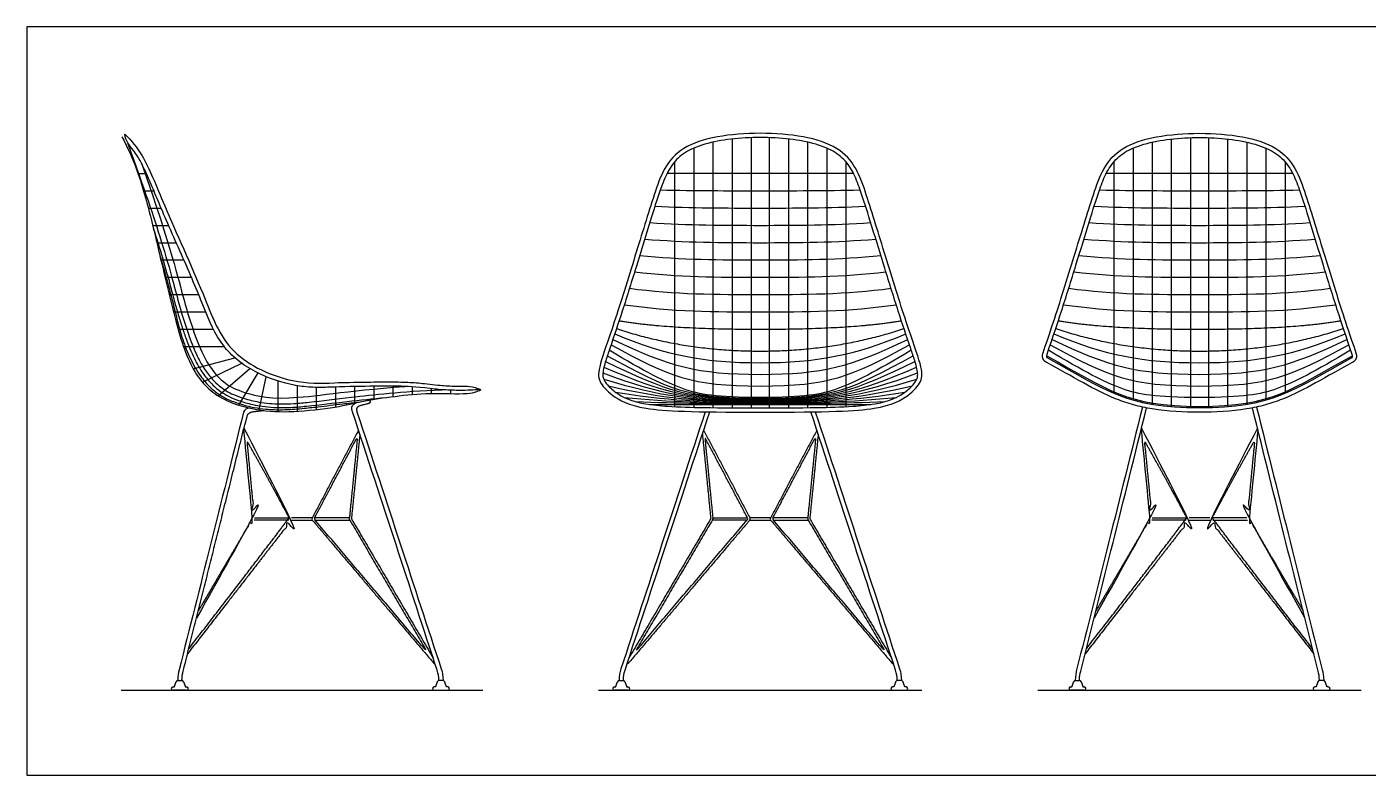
# Model space of a CAD drawing. Header units: millimetres. Extents: x 0 to 12.5, y -0.3 to 20.
# Drawn here: x 0.043 to 2.045, y 15.306 to 16.423 of the extents above; entities that cross this region are included whole.
import ezdxf

# ---------------------------------------------------------------- set-up
doc = ezdxf.new("R2010")
doc.units = ezdxf.units.MM
for name, color, linetype, true_color in [('AG-DETAILS', 7, 'Continuous', 0x66ffff), ('AG-DIAGRAM', 7, 'Continuous', 0xfecc66), ('AG-FURNITURE', 7, 'Continuous', 0x66ccff), ('X-VPRT', 6, 'Continuous', 0xff00ff)]:
    doc.layers.add(name, color=color, linetype=linetype, true_color=true_color)

msp = doc.modelspace()

# ---------------------------------------------------------------- linework, layer by layer
at = {"layer": 'AG-DETAILS'}
for p, q in [((0.2768, 15.9458, 0.0176), (0.3378, 15.9458, 0.0176)), ((0.2914, 15.9124, 0.0176), (0.3536, 15.9289, 0.0176)), ((0.3052, 15.8924, 0.0176), (0.3638, 15.9208, 0.0176)), ((0.3284, 15.8722, 0.0176), (0.3757, 15.9131, 0.0176)), ((0.3595, 15.8583), (0.3881, 15.9063)), ((0.3896, 15.8514), (0.4002, 15.9007)), ((0.6761, 15.8755), (0.6761, 15.8806))]:
    msp.add_line(p, q, dxfattribs=at)
for points in [[(1.0387, 16.2422), (1.0387, 15.855)], [(1.0673, 16.251), (1.0673, 15.8545)], [(1.0959, 16.2557), (1.0959, 15.8542)], [(1.1244, 16.2577), (1.1244, 15.8541)], [(1.1514, 16.2577), (1.1514, 15.8541)], [(1.18, 16.2557), (1.18, 15.8542)], [(1.2086, 16.251), (1.2086, 15.8545)], [(1.2371, 16.2422), (1.2371, 15.855)], [(1.6944, 16.2422), (1.6944, 15.8656)], [(1.723, 16.251), (1.723, 15.8591)], [(1.7516, 16.2557), (1.7516, 15.8556)], [(1.7802, 16.2577), (1.7802, 15.8542)], [(1.8071, 16.2577), (1.8071, 15.8542)], [(1.8357, 16.2557), (1.8357, 15.8556)], [(1.8643, 16.251), (1.8643, 15.8591)], [(1.8929, 16.2422), (1.8929, 15.8656)], [(1.0101, 16.2217), (1.0101, 15.856)], [(1.2657, 16.2217), (1.2657, 15.856)], [(1.6659, 16.2217), (1.6659, 15.8759)], [(1.9214, 16.2217), (1.9214, 15.8759)], [(0.209, 16.2043), (0.2214, 16.2043)], [(1.2771, 16.2043), (1.1379, 16.2043), (0.9987, 16.2043)], [(1.9329, 16.2043), (1.7937, 16.2043), (1.6545, 16.2043)], [(0.2171, 16.1785), (0.2326, 16.1785)], [(0.2243, 16.1526), (0.2434, 16.1526)], [(0.2309, 16.1268), (0.2546, 16.1268)], [(0.2371, 16.1009), (0.266, 16.1009)], [(0.2431, 16.0751), (0.2774, 16.0751)], [(0.2492, 16.0492), (0.2887, 16.0492)], [(0.2554, 16.0234), (0.2995, 16.0234)], [(0.2618, 15.9975), (0.31, 15.9975)], [(0.2688, 15.9717), (0.3216, 15.9717)], [(0.4179, 15.8942), (0.4179, 15.857), (0.4179, 15.8491)], [(0.4465, 15.8874), (0.4465, 15.857), (0.4465, 15.8491)], [(0.4751, 15.8848), (0.4751, 15.857), (0.4751, 15.8516)], [(0.5037, 15.8854), (0.5037, 15.857), (0.5037, 15.8555)], [(0.5322, 15.8861), (0.5322, 15.8614)], [(0.5608, 15.8865), (0.5608, 15.867)], [(0.5894, 15.8867), (0.5894, 15.871)], [(0.618, 15.8856), (0.618, 15.8743)], [(0.6465, 15.883), (0.6465, 15.8759)], [(0.973, 15.8593), (1.1379, 15.8593), (1.3028, 15.8593)]]:
    msp.add_lwpolyline(points, dxfattribs=at)
for points, knots in [([(0.1938, 16.2488), (0.2192, 16.1785), (0.2389, 16.1204), (0.2601, 16.0481), (0.2719, 16.0014), (0.2833, 15.9659), (0.2947, 15.9362), (0.3067, 15.9134), (0.3188, 15.8976), (0.3299, 15.8871), (0.3404, 15.8794), (0.3526, 15.8734), (0.369, 15.8675), (0.3922, 15.8617), (0.4174, 15.8598), (0.4425, 15.8605), (0.4765, 15.8638), (0.5319, 15.8708), (0.6003, 15.8785), (0.6626, 15.8813)], [0, 0, 0, 0, 0.390038, 0.60325, 0.741586, 0.864227, 0.970021, 1.054084, 1.117627, 1.165235, 1.204181, 1.245506, 1.298649, 1.375133, 1.480607, 1.546098, 1.621803, 1.817382, 2.095204, 2.095204, 2.095204, 2.095204]), ([(0.2323, 16.1209), (0.2414, 16.0924), (0.2523, 16.056), (0.2635, 16.0122), (0.2695, 15.9912), (0.2755, 15.9722), (0.2834, 15.9499), (0.2932, 15.9263), (0.3063, 15.904), (0.3195, 15.889), (0.3316, 15.8786), (0.3444, 15.8709), (0.3607, 15.8644), (0.3776, 15.8595), (0.3953, 15.8563), (0.4142, 15.8545), (0.4365, 15.8546), (0.473, 15.8578), (0.5201, 15.8638), (0.5595, 15.8679), (0.5787, 15.8696)], [0.322678, 0.322678, 0.322678, 0.322678, 0.616755, 0.696868, 0.766922, 0.832229, 0.892962, 0.999539, 1.083484, 1.146639, 1.195168, 1.240483, 1.293347, 1.366771, 1.413565, 1.470899, 1.553522, 1.631892, 1.83144, 2.021384, 2.021384, 2.021384, 2.021384]), ([(0.2416, 16.0815), (0.2433, 16.0759), (0.2482, 16.0593), (0.2554, 16.0331), (0.2644, 15.9981), (0.2722, 15.9641, 0.0176), (0.285, 15.9311, 0.0176), (0.2982, 15.906, 0.0176), (0.3134, 15.8876, 0.0176), (0.3277, 15.8753, 0.0176), (0.3432, 15.8664, 0.0176), (0.3615, 15.8598, 0.0176), (0.3808, 15.8547, 0.0176), (0.402, 15.8518, 0.0176), (0.4252, 15.8509, 0.0176), (0.4528, 15.8531, 0.0176), (0.4821, 15.8563), (0.5104, 15.8598), (0.531, 15.8621), (0.5391, 15.8629)], [0.454767, 0.454767, 0.454767, 0.454767, 0.512621, 0.624985, 0.722051, 0.868259, 0.96898, 1.070492, 1.146145, 1.20254, 1.255681, 1.321115, 1.393722, 1.451845, 1.531872, 1.621376, 1.697675, 1.821283, 1.901968, 1.901968, 1.901968, 1.901968]), ([(1.3634, 15.9403), (1.3099, 15.9083), (1.2506, 15.8768), (1.2043, 15.8703), (1.1379, 15.8695), (1.0716, 15.8703), (1.0253, 15.8768), (0.9659, 15.9083), (0.9124, 15.9403)], [0, 0, 0, 0, 0.395673, 0.791346, 0.791346, 0.791346, 1.187019, 1.582692, 1.582692, 1.582692, 1.582692]), ([(2.0191, 15.9403), (1.9657, 15.9083), (1.9063, 15.8768), (1.86, 15.8703), (1.7937, 15.8695), (1.7273, 15.8703), (1.681, 15.8768), (1.6216, 15.9083), (1.5682, 15.9403)], [0, 0, 0, 0, 0.395673, 0.791346, 0.791346, 0.791346, 1.187019, 1.582692, 1.582692, 1.582692, 1.582692]), ([(1.5656, 15.9318), (1.6577, 15.8818), (1.6839, 15.8564), (1.7937, 15.8564), (1.9035, 15.8564), (1.9297, 15.8818), (2.022, 15.9319)], [0.003084, 0.003084, 0.003084, 0.003084, 1, 1, 1, 1.997816, 1.997816, 1.997816, 1.997816])]:
    msp.add_open_spline(points, degree=3, knots=knots, dxfattribs=at)
for points, degree in [([(0.2145, 16.2188), (0.2602, 16.0874), (0.2763, 16.0114), (0.3084, 15.9197), (0.3384, 15.8903), (0.3564, 15.8801), (0.4203, 15.8615), (0.5182, 15.8795), (0.6072, 15.8863)], 3), ([(0.9888, 16.1798), (1.0412, 16.1785), (1.0895, 16.1785), (1.1379, 16.1785)], 3), ([(1.1379, 16.1785), (1.1864, 16.1785), (1.2347, 16.1785), (1.287, 16.1798)], 3), ([(1.6445, 16.1798), (1.6969, 16.1785), (1.7452, 16.1785), (1.7937, 16.1785)], 3), ([(1.7937, 16.1785), (1.8421, 16.1785), (1.8904, 16.1785), (1.9428, 16.1798)], 3), ([(0.9807, 16.1553), (1.0357, 16.1527), (1.0868, 16.1526), (1.1379, 16.1526)], 3), ([(1.1379, 16.1526), (1.1891, 16.1526), (1.2401, 16.1527), (1.2952, 16.1553)], 3), ([(1.6364, 16.1553), (1.6915, 16.1527), (1.7425, 16.1526), (1.7937, 16.1526)], 3), ([(1.7937, 16.1526), (1.8448, 16.1526), (1.8958, 16.1527), (1.9509, 16.1553)], 3), ([(0.973, 16.1309), (1.0306, 16.1269), (1.0842, 16.1268), (1.1379, 16.1268)], 3), ([(1.1379, 16.1268), (1.1917, 16.1268), (1.2452, 16.1269), (1.3028, 16.1309)], 3), ([(1.6287, 16.1309), (1.6863, 16.1269), (1.7399, 16.1268), (1.7937, 16.1268)], 3), ([(1.7937, 16.1268), (1.8474, 16.1268), (1.901, 16.1269), (1.9586, 16.1309)], 3), ([(0.9654, 16.1063), (1.0255, 16.1012), (1.0816, 16.1009), (1.1379, 16.1009)], 3), ([(1.1379, 16.1009), (1.1943, 16.1009), (1.2503, 16.1012), (1.3104, 16.1063)], 3), ([(1.6212, 16.1063), (1.6813, 16.1012), (1.7373, 16.1009), (1.7937, 16.1009)], 3), ([(1.7937, 16.1009), (1.85, 16.1009), (1.906, 16.1012), (1.9661, 16.1063)], 3), ([(0.9579, 16.0818), (1.0205, 16.0754), (1.079, 16.0751), (1.1379, 16.0751)], 3), ([(1.1379, 16.0751), (1.1968, 16.0751), (1.2554, 16.0754), (1.318, 16.0818)], 3), ([(1.6136, 16.0818), (1.6762, 16.0754), (1.7347, 16.0751), (1.7937, 16.0751)], 3), ([(1.7937, 16.0751), (1.8526, 16.0751), (1.9111, 16.0754), (1.9737, 16.0818)], 3), ([(0.9503, 16.0573), (1.0154, 16.0496), (1.0764, 16.0492), (1.1379, 16.0492)], 3), ([(1.1379, 16.0492), (1.1994, 16.0492), (1.2604, 16.0496), (1.3255, 16.0573)], 3), ([(1.6061, 16.0573), (1.6712, 16.0496), (1.7322, 16.0492), (1.7937, 16.0492)], 3), ([(1.7937, 16.0492), (1.8551, 16.0492), (1.9161, 16.0496), (1.9813, 16.0573)], 3), ([(0.9427, 16.0328), (1.0103, 16.0238), (1.0739, 16.0234), (1.1379, 16.0234)], 3), ([(1.1379, 16.0234), (1.202, 16.0234), (1.2655, 16.0238), (1.3331, 16.0328)], 3), ([(1.5985, 16.0328), (1.6661, 16.0238), (1.7296, 16.0234), (1.7937, 16.0234)], 3), ([(1.7937, 16.0234), (1.8577, 16.0234), (1.9212, 16.0238), (1.9889, 16.0328)], 3), ([(0.935, 16.0083), (1.0052, 15.998), (1.0712, 15.9975), (1.1379, 15.9975)], 3), ([(1.1379, 15.9975), (1.2046, 15.9975), (1.2707, 15.998), (1.3409, 16.0083)], 3), ([(1.5907, 16.0083), (1.6609, 15.998), (1.727, 15.9975), (1.7937, 15.9975)], 3), ([(1.7937, 15.9975), (1.8603, 15.9975), (1.9264, 15.998), (1.9966, 16.0083)], 3), ([(0.9272, 15.9844), (1.0006, 15.9717), (1.1379, 15.9717)], 2), ([(1.1379, 15.9717), (1.2752, 15.9717), (1.3486, 15.9844)], 2), ([(1.583, 15.9844), (1.6564, 15.9717), (1.7937, 15.9717)], 2), ([(1.7937, 15.9717), (1.931, 15.9717), (2.0043, 15.9844)], 2), ([(0.9206, 15.9646), (0.9969, 15.9329), (1.0542, 15.9216), (1.1379, 15.9216)], 3), ([(0.9233, 15.9726), (1.0243, 15.939), (1.1379, 15.939)], 2), ([(1.1379, 15.939), (1.2516, 15.939), (1.3525, 15.9726)], 2), ([(1.1379, 15.9216), (1.2217, 15.9216), (1.2789, 15.9329), (1.3552, 15.9646)], 3), ([(1.5763, 15.9646), (1.6526, 15.9329), (1.7099, 15.9216), (1.7937, 15.9216)], 3), ([(1.5791, 15.9726), (1.68, 15.939), (1.7937, 15.939)], 2), ([(1.7937, 15.939), (1.9073, 15.939), (2.0082, 15.9726)], 2), ([(1.7937, 15.9216), (1.8774, 15.9216), (1.9347, 15.9329), (2.011, 15.9646)], 3), ([(0.9152, 15.9484), (1.0029, 15.9006), (1.0349, 15.8868), (1.1379, 15.8868)], 3), ([(0.9179, 15.9565), (0.9999, 15.9167), (1.0445, 15.9042), (1.1379, 15.9042)], 3), ([(1.1379, 15.9042), (1.2313, 15.9042), (1.2759, 15.9167), (1.358, 15.9565)], 3), ([(1.1379, 15.8868), (1.241, 15.8868), (1.2729, 15.9006), (1.3607, 15.9484)], 3), ([(1.5709, 15.9484), (1.6587, 15.9006), (1.6906, 15.8868), (1.7937, 15.8868)], 3), ([(1.5736, 15.9565), (1.6557, 15.9167), (1.7003, 15.9042), (1.7937, 15.9042)], 3), ([(1.7937, 15.9042), (1.8871, 15.9042), (1.9317, 15.9167), (2.0137, 15.9565)], 3), ([(1.7937, 15.8868), (1.8967, 15.8868), (1.9287, 15.9006), (2.0164, 15.9484)], 3), ([(0.9069, 15.9235), (0.998, 15.8792), (1.031, 15.8674), (1.1379, 15.8674)], 3), ([(0.9096, 15.9319), (1.0019, 15.8818), (1.0281, 15.8684), (1.1379, 15.8684)], 3), ([(1.1379, 15.8684), (1.2477, 15.8684), (1.2739, 15.8818), (1.3662, 15.9319)], 3), ([(1.1379, 15.8674), (1.2448, 15.8674), (1.2778, 15.8792), (1.3689, 15.9235)], 3), ([(0.903, 15.9063), (0.9909, 15.8741), (1.0373, 15.8654), (1.1379, 15.8654)], 3), ([(0.9046, 15.915), (0.9943, 15.8767), (1.034, 15.8664), (1.1379, 15.8664)], 3), ([(1.1379, 15.8664), (1.2418, 15.8664), (1.2816, 15.8767), (1.3713, 15.915)], 3), ([(1.1379, 15.8654), (1.2385, 15.8654), (1.2849, 15.8741), (1.3728, 15.9063)], 3), ([(0.9043, 15.897), (0.989, 15.8713), (1.0417, 15.8644), (1.1379, 15.8644)], 3), ([(0.9113, 15.887), (0.9903, 15.8685), (1.0481, 15.8633), (1.1379, 15.8633)], 3), ([(1.1379, 15.8644), (1.2342, 15.8644), (1.2869, 15.8713), (1.3716, 15.897)], 3), ([(1.1379, 15.8633), (1.2277, 15.8633), (1.2856, 15.8685), (1.3646, 15.887)], 3), ([(0.922, 15.8776), (0.9949, 15.8657), (1.0558, 15.8623), (1.1379, 15.8623)], 3), ([(0.9347, 15.8699), (1.002, 15.8632), (1.0639, 15.8613), (1.1379, 15.8613)], 3), ([(0.9514, 15.8637), (1.0129, 15.8611), (1.073, 15.8603), (1.1379, 15.8603)], 3), ([(1.1379, 15.8623), (1.22, 15.8623), (1.281, 15.8657), (1.3538, 15.8776)], 3), ([(1.1379, 15.8613), (1.2119, 15.8613), (1.2738, 15.8632), (1.3412, 15.8699)], 3), ([(1.1379, 15.8603), (1.2029, 15.8603), (1.2629, 15.8611), (1.3245, 15.8637)], 3)]:
    msp.add_open_spline(points, degree=degree, dxfattribs=at)
at = {"layer": 'AG-DIAGRAM'}
for points in [[(0.1837, 15.4324), (0.7235, 15.4324)], [(0.8966, 15.4324), (1.3792, 15.4324)], [(1.5524, 15.4324), (2.035, 15.4324)]]:
    msp.add_lwpolyline(points, dxfattribs=at)
at = {"layer": 'AG-FURNITURE'}
for p, q in [((0.4339, 15.6867), (0.3822, 15.6867)), ((0.3828, 15.6898), (0.4347, 15.6898)), ((0.5245, 15.6898), (0.4725, 15.6898)), ((0.4733, 15.6867), (0.525, 15.6867)), ((1.1182, 15.6867), (1.0665, 15.6867)), ((1.0671, 15.6898), (1.119, 15.6898)), ((1.2088, 15.6898), (1.1569, 15.6898)), ((1.1576, 15.6867), (1.2093, 15.6867)), ((1.7739, 15.6867), (1.7223, 15.6867)), ((1.7228, 15.6898), (1.7747, 15.6898)), ((1.8645, 15.6898), (1.8126, 15.6898)), ((1.8134, 15.6867), (1.8651, 15.6867))]:
    msp.add_line(p, q, dxfattribs=at)
for points in [[(0.4381, 15.6867), (0.4536, 15.6867), (0.4692, 15.6867)], [(0.469, 15.6898), (0.4536, 15.6898), (0.4383, 15.6898)], [(1.1224, 15.6867), (1.1379, 15.6867), (1.1535, 15.6867)], [(1.1533, 15.6898), (1.1379, 15.6898), (1.1226, 15.6898)], [(1.7781, 15.6867), (1.7937, 15.6867), (1.8092, 15.6867)], [(1.809, 15.6898), (1.7937, 15.6898), (1.7783, 15.6898)]]:
    msp.add_lwpolyline(points, dxfattribs=at)
for centre, radius, start, end in [((0.4711, 15.6884), 0.00256, 152.1146, 220.2956), ((0.4749, 15.6888), 0.00256, 152.1146, 220.2956), ((0.5269, 15.6885), 0.00256, 174.3298, 210.4071), ((0.5302, 15.6892), 0.00256, 174.3298, 210.4071), ((1.0614, 15.6892), 0.00256, 329.5929, 5.6702), ((1.0646, 15.6885), 0.00256, 329.5929, 5.6702), ((1.1167, 15.6888), 0.00256, 319.7044, 27.8854), ((1.1205, 15.6884), 0.00256, 319.7044, 27.8854), ((1.1554, 15.6884), 0.00256, 152.1146, 220.2956), ((1.1592, 15.6888), 0.00256, 152.1146, 220.2956), ((1.2112, 15.6885), 0.00256, 174.3298, 210.4071), ((1.2145, 15.6892), 0.00256, 174.3298, 210.4071), ((0.2688, 15.4439), 0.00326, 90, 160.6419), ((0.2739, 15.4439), 0.00326, 19.3581, 90), ((0.6587, 15.4439), 0.00326, 90, 160.6419), ((0.6638, 15.4439), 0.00326, 19.3581, 90), ((0.9277, 15.4439), 0.00326, 90, 160.6419), ((0.9329, 15.4439), 0.00326, 19.3581, 90), ((1.343, 15.4439), 0.00326, 90, 160.6419), ((1.3481, 15.4439), 0.00326, 19.3581, 90), ((1.6089, 15.4439), 0.00326, 90, 160.6419), ((1.614, 15.4439), 0.00326, 19.3581, 90), ((1.9733, 15.4439), 0.00326, 90, 160.6419), ((1.9784, 15.4439), 0.00326, 19.3581, 90), ((0.2613, 15.435), 0.00262, 90, 180), ((0.2613, 15.435), 0.00262, 180, 270), ((0.2815, 15.435), 0.00262, 360, 90), ((0.2815, 15.435), 0.00262, 270, 360), ((0.6512, 15.435), 0.00262, 90, 180), ((0.6512, 15.435), 0.00262, 180, 270), ((0.6713, 15.435), 0.00262, 360, 90), ((0.6713, 15.435), 0.00262, 270, 0), ((0.9202, 15.435), 0.00262, 90, 180), ((0.9202, 15.435), 0.00262, 180, 270), ((0.9404, 15.435), 0.00262, 360, 90), ((0.9404, 15.435), 0.00262, 270, 360), ((1.3355, 15.435), 0.00262, 90, 180), ((1.3355, 15.435), 0.00262, 180, 270), ((1.3556, 15.435), 0.00262, 360, 90), ((1.3556, 15.435), 0.00262, 270, 0), ((1.6013, 15.435), 0.00262, 90, 180), ((1.6013, 15.435), 0.00262, 180, 270), ((1.6215, 15.435), 0.00262, 360, 90), ((1.6215, 15.435), 0.00262, 270, 360), ((1.9658, 15.435), 0.00262, 90, 180), ((1.9658, 15.435), 0.00262, 180, 270), ((1.986, 15.435), 0.00262, 360, 90), ((1.986, 15.435), 0.00262, 270, 0)]:
    msp.add_arc(centre, radius, start, end, dxfattribs=at)
for points, degree, knots in [([(0.5023, 15.8853), (0.4978, 15.8851), (0.4848, 15.8846), (0.463, 15.8848), (0.4249, 15.8904), (0.3862, 15.905), (0.3512, 15.9291), (0.324, 15.9617), (0.3078, 16.0035), (0.289, 16.0489), (0.2715, 16.0885), (0.2542, 16.1274), (0.2395, 16.1617), (0.228, 16.1896), (0.2183, 16.2117), (0.2096, 16.2282), (0.1985, 16.2438), (0.19, 16.2532), (0.1895, 16.2632), (0.1986, 16.2533), (0.2193, 16.2303), (0.2486, 16.1526), (0.3075, 16.0263), (0.34, 15.9316), (0.4345, 15.8905), (0.4811, 15.8906), (0.5021, 15.8917)], 3, [2.666079, 2.666079, 2.666079, 2.666079, 2.71104, 2.793526, 2.880023, 3.090212, 3.195477, 3.296261, 3.503004, 3.632819, 3.781244, 3.92877, 4.052334, 4.147934, 4.226534, 4.289067, 4.331338, 4.445927, 4.445927, 4.445927, 4.817419, 5.335267, 6.01873, 6.58697, 7.153544, 7.558347, 7.558347, 7.558347, 7.558347]), ([(1.5602, 15.9365), (1.5642, 15.9486), (1.5776, 15.9869), (1.6076, 16.0836), (1.6354, 16.1749), (1.6627, 16.2511), (1.7489, 16.2642), (1.7937, 16.2642)], 3, [-3.80597, -3.80597, -3.80597, -3.80597, -3.622233, -3.343599, -3.064966, -2.786333, -2.5077, -2.5077, -2.5077, -2.5077]), ([(1.7937, 16.2642), (1.8385, 16.2642), (1.9246, 16.2511), (1.9519, 16.1749), (1.9797, 16.0836), (2.0097, 15.9869), (2.0231, 15.9486), (2.0271, 15.9365)], 3, [-2.5077, -2.5077, -2.5077, -2.5077, -2.229066, -1.950433, -1.6718, -1.393166, -1.20943, -1.20943, -1.20943, -1.20943]), ([(1.1379, 16.2579), (1.1232, 16.2579), (1.0953, 16.2565), (1.062, 16.2506), (1.0395, 16.2429), (1.0261, 16.236), (1.0152, 16.2277), (1.0066, 16.2177), (0.997, 16.2024), (0.9864, 16.174), (0.9719, 16.1273), (0.9531, 16.0664), (0.9335, 16.0027), (0.9176, 15.9554), (0.9081, 15.9276), (0.9045, 15.9152), (0.9027, 15.9068), (0.9029, 15.9007), (0.9045, 15.8962), (0.9092, 15.8884), (0.9183, 15.8801), (0.9311, 15.8712), (0.9467, 15.8645), (0.97, 15.8591), (1.0062, 15.8557), (1.0635, 15.8543), (1.1096, 15.8541), (1.1379, 15.8541)], 3, [2.383578, 2.383578, 2.383578, 2.383578, 2.528282, 2.658776, 2.715457, 2.76149, 2.806407, 2.848957, 2.891849, 2.982818, 3.147305, 3.373544, 3.609933, 3.802497, 3.865288, 3.898487, 3.929837, 3.949398, 3.958288, 3.976892, 4.037358, 4.07841, 4.130748, 4.204015, 4.312708, 4.488583, 4.767156, 4.767156, 4.767156, 4.767156]), ([(1.1379, 15.8541), (1.1662, 15.8541), (1.2124, 15.8543), (1.2696, 15.8557), (1.3058, 15.8591), (1.3291, 15.8645), (1.3448, 15.8712), (1.3576, 15.8801), (1.3667, 15.8884), (1.3713, 15.8962), (1.3729, 15.9007), (1.3731, 15.9068), (1.3713, 15.9152), (1.3678, 15.9276), (1.3583, 15.9554), (1.3423, 16.0027), (1.3227, 16.0664), (1.304, 16.1273), (1.2894, 16.174), (1.2789, 16.2024), (1.2693, 16.2177), (1.2606, 16.2277), (1.2497, 16.236), (1.2364, 16.2429), (1.2139, 16.2506), (1.1806, 16.2565), (1.1526, 16.2579), (1.1379, 16.2579)], 3, [0, 0, 0, 0, 0.278573, 0.454448, 0.56314, 0.636407, 0.688745, 0.729797, 0.790264, 0.808868, 0.817758, 0.837319, 0.868669, 0.901868, 0.964659, 1.157223, 1.393612, 1.619851, 1.784338, 1.875306, 1.918198, 1.960749, 2.005666, 2.051698, 2.10838, 2.238874, 2.383578, 2.383578, 2.383578, 2.383578]), ([(1.5662, 15.9345), (1.5753, 15.9614), (1.5892, 16.0027), (1.6089, 16.0664), (1.6276, 16.1273), (1.6422, 16.174), (1.6527, 16.2024), (1.6623, 16.2177), (1.671, 16.2277), (1.6818, 16.236), (1.6952, 16.2429), (1.7177, 16.2506), (1.751, 16.2565), (1.779, 16.2579), (1.7937, 16.2579)], 3, [5.521927, 5.521927, 5.521927, 5.521927, 5.718458, 5.959717, 6.190617, 6.358493, 6.451335, 6.495111, 6.538538, 6.58438, 6.631361, 6.689211, 6.822393, 6.970078, 6.970078, 6.970078, 6.970078]), ([(1.7937, 16.2579), (1.8084, 16.2579), (1.8363, 16.2565), (1.8696, 16.2506), (1.8921, 16.2429), (1.9055, 16.236), (1.9163, 16.2277), (1.925, 16.2177), (1.9346, 16.2024), (1.9452, 16.174), (1.9597, 16.1273), (1.9785, 16.0664), (1.9981, 16.0027), (2.012, 15.9614), (2.0211, 15.9345)], 3, [2.383578, 2.383578, 2.383578, 2.383578, 2.531263, 2.664445, 2.722295, 2.769276, 2.815118, 2.858545, 2.902321, 2.995163, 3.163039, 3.393939, 3.635198, 3.831729, 3.831729, 3.831729, 3.831729]), ([(1.7937, 15.8478), (1.7701, 15.8478), (1.7369, 15.8493), (1.6957, 15.8581), (1.6608, 15.8699), (1.618, 15.8923), (1.584, 15.9119), (1.5656, 15.9219)], 3, [-0.3420705, -0.3420705, -0.3420705, -0.3420705, -0.1101503, -0.0161015, 0.071776, 0.2521657, 0.4581304, 0.4581304, 0.4581304, 0.4581304]), ([(2.0217, 15.9219), (2.0033, 15.9119), (1.9693, 15.8923), (1.9266, 15.8699), (1.8916, 15.8581), (1.8504, 15.8493), (1.8172, 15.8478), (1.7937, 15.8478)], 3, [-1.1422714, -1.1422714, -1.1422714, -1.1422714, -0.9363066, -0.755917, -0.6680395, -0.5739907, -0.3420705, -0.3420705, -0.3420705, -0.3420705]), ([(0.5021, 15.8917), (0.5173, 15.8922), (0.5441, 15.8925), (0.5813, 15.8933), (0.6148, 15.8926), (0.6367, 15.8906), (0.6596, 15.8878), (0.6652, 15.8875), (0.6736, 15.8868), (0.6906, 15.8862), (0.7092, 15.887), (0.7204, 15.8815), (0.7096, 15.8807), (0.6998, 15.8803), (0.6905, 15.8803), (0.6819, 15.8803), (0.6736, 15.8806), (0.6652, 15.8812), (0.6593, 15.8814), (0.6325, 15.8847), (0.6015, 15.8871), (0.562, 15.8865), (0.5222, 15.886), (0.5023, 15.8853)], 3, [0, 0, 0, 0, 0.149734, 0.263855, 0.36574, 0.480097, 0.619629, 0.619629, 0.619629, 0.907071, 1.242456, 1.242456, 1.242456, 1.332286, 1.332286, 1.332286, 1.415951, 1.415951, 1.415951, 1.474045, 1.860292, 2.223881, 2.666079, 2.666079, 2.666079, 2.666079]), ([(0.5292, 15.8482), (0.5287, 15.8495), (0.5283, 15.8508), (0.5276, 15.8564), (0.5296, 15.8595), (0.5337, 15.8617)], 3, [4.10866231, 4.10866231, 4.10866231, 4.10866231, 4.12180547, 4.12180547, 4.17038702, 4.17038702, 4.17038702, 4.17038702]), ([(0.3758, 15.854), (0.3712, 15.8537), (0.3682, 15.8517), (0.3666, 15.848), (0.3322, 15.7098), (0.3016, 15.587), (0.2703, 15.4629), (0.2692, 15.4588), (0.2682, 15.4545), (0.2682, 15.4471)], 3, [4.2733, 4.2733, 4.2733, 4.2733, 4.320899, 4.320899, 4.320899, 5.577898, 5.577898, 5.577898, 5.619781, 5.619781, 5.619781, 5.619781]), ([(0.6581, 15.4471), (0.6581, 15.4532), (0.6573, 15.4571), (0.6556, 15.4623), (0.615, 15.5863), (0.5744, 15.7102), (0.5292, 15.8482)], 3, [2.770751, 2.770751, 2.770751, 2.770751, 2.812636, 2.812636, 2.812636, 4.108662, 4.108662, 4.108662, 4.108662]), ([(0.5358, 15.8483), (0.5808, 15.7111), (0.6212, 15.5877), (0.6616, 15.4643), (0.6634, 15.4588), (0.6644, 15.4545), (0.6644, 15.4471)], 3, [4.37992, 4.37992, 4.37992, 4.37992, 5.670122, 5.670122, 5.670122, 5.71201, 5.71201, 5.71201, 5.71201]), ([(1.0557, 15.8483), (1.0108, 15.7111), (0.9704, 15.5877), (0.9299, 15.4643), (0.9281, 15.4588), (0.9271, 15.4545), (0.9271, 15.4471)], 3, [4.18727, 4.18727, 4.18727, 4.18727, 5.477472, 5.477472, 5.477472, 5.519359, 5.519359, 5.519359, 5.519359]), ([(0.9335, 15.4471), (0.9335, 15.4532), (0.9343, 15.4571), (0.936, 15.4623), (0.9766, 15.5863), (1.0172, 15.7102), (1.0624, 15.8482)], 3, [2.770751, 2.770751, 2.770751, 2.770751, 2.812636, 2.812636, 2.812636, 4.108662, 4.108662, 4.108662, 4.108662]), ([(1.3424, 15.4471), (1.3424, 15.4532), (1.3416, 15.4571), (1.3399, 15.4623), (1.2993, 15.5863), (1.2587, 15.7102), (1.2135, 15.8482)], 3, [2.770751, 2.770751, 2.770751, 2.770751, 2.812636, 2.812636, 2.812636, 4.108662, 4.108662, 4.108662, 4.108662]), ([(1.2201, 15.8483), (1.2651, 15.7111), (1.3055, 15.5877), (1.3459, 15.4643), (1.3477, 15.4588), (1.3487, 15.4545), (1.3487, 15.4471)], 3, [4.18727, 4.18727, 4.18727, 4.18727, 5.477472, 5.477472, 5.477472, 5.519359, 5.519359, 5.519359, 5.519359]), ([(1.7085, 15.8555), (1.6737, 15.7158), (1.6424, 15.59), (1.6092, 15.4588), (1.6083, 15.4545), (1.6083, 15.4471)], 3, [4.189883, 4.189883, 4.189883, 4.189883, 5.477471, 5.477471, 5.519359, 5.519359, 5.519359, 5.519359]), ([(1.6146, 15.4471), (1.6146, 15.4532), (1.6154, 15.4571), (1.6486, 15.5886), (1.6799, 15.7144), (1.7147, 15.8542)], 3, [2.770751, 2.770751, 2.770751, 2.770751, 2.812639, 2.812639, 4.100962, 4.100962, 4.100962, 4.100962]), ([(1.9727, 15.4471), (1.9727, 15.4532), (1.9719, 15.4571), (1.9388, 15.5886), (1.9074, 15.7144), (1.8726, 15.8542)], 3, [2.770751, 2.770751, 2.770751, 2.770751, 2.812639, 2.812639, 4.100962, 4.100962, 4.100962, 4.100962]), ([(1.8788, 15.8555), (1.9136, 15.7158), (1.9449, 15.59), (1.9781, 15.4588), (1.9791, 15.4545), (1.9791, 15.4471)], 3, [4.189883, 4.189883, 4.189883, 4.189883, 5.477471, 5.477471, 5.519359, 5.519359, 5.519359, 5.519359]), ([(0.3671, 15.8237), (0.4046, 15.7535), (0.4381, 15.6867), (0.3696, 15.5986), (0.2828, 15.4868)], 2, [-0.0079052, -0.0079052, -0.0079052, 0.0055038, 0.0055038, 0.6996208, 0.6996208, 0.6996208]), ([(0.3665, 15.8214), (0.3734, 15.7516), (0.3793, 15.6879), (0.3391, 15.6195), (0.299, 15.5512)], 2, [2.6587048, 2.6587048, 2.6587048, 2.6879377, 2.6879377, 3.1722698, 3.1722698, 3.1722698]), ([(1.7071, 15.8237), (1.7447, 15.7535), (1.7782, 15.6867), (1.7096, 15.5986), (1.6229, 15.4868)], 2, [-0.0079052, -0.0079052, -0.0079052, 0.0055038, 0.0055038, 0.6996208, 0.6996208, 0.6996208]), ([(1.7065, 15.8214), (1.7135, 15.7516), (1.7193, 15.6879), (1.6792, 15.6195), (1.6391, 15.5512)], 2, [2.6587048, 2.6587048, 2.6587048, 2.6879377, 2.6879377, 3.1722698, 3.1722698, 3.1722698]), ([(1.8802, 15.8237), (1.8427, 15.7535), (1.8092, 15.6867), (1.8777, 15.5986), (1.9644, 15.4868)], 2, [-0.0079052, -0.0079052, -0.0079052, 0.0055038, 0.0055038, 0.6996208, 0.6996208, 0.6996208]), ([(1.8808, 15.8214), (1.8739, 15.7516), (1.868, 15.6879), (1.9081, 15.6195), (1.9483, 15.5512)], 2, [2.6587048, 2.6587048, 2.6587048, 2.6879377, 2.6879377, 3.1722698, 3.1722698, 3.1722698]), ([(0.2848, 15.4945), (0.3685, 15.6024), (0.4346, 15.69), (0.4039, 15.7481), (0.3713, 15.8054), (0.3771, 15.7471), (0.3825, 15.6872), (0.3394, 15.6137), (0.2963, 15.5402)], 2, [0.183096, 0.183096, 0.183096, 0.896791, 0.896791, 1.362132, 1.362132, 1.750572, 1.750572, 1.751824, 1.751824, 1.751824]), ([(1.6248, 15.4945), (1.7086, 15.6024), (1.7747, 15.69), (1.7439, 15.7481), (1.7113, 15.8054), (1.7171, 15.7471), (1.7226, 15.6872), (1.6794, 15.6137), (1.6363, 15.5402)], 2, [0.183096, 0.183096, 0.183096, 0.896791, 0.896791, 1.362132, 1.362132, 1.750572, 1.750572, 1.751824, 1.751824, 1.751824]), ([(1.9625, 15.4945), (1.8787, 15.6024), (1.8127, 15.69), (1.8434, 15.7481), (1.876, 15.8054), (1.8702, 15.7471), (1.8648, 15.6872), (1.9079, 15.6137), (1.951, 15.5402)], 2, [0.183096, 0.183096, 0.183096, 0.896791, 0.896791, 1.362132, 1.362132, 1.750572, 1.750572, 1.751824, 1.751824, 1.751824])]:
    msp.add_open_spline(points, degree=degree, knots=knots, dxfattribs=at)
for points, degree in [([(1.1379, 16.2642), (1.0931, 16.2642), (1.0069, 16.2511), (0.9797, 16.1749), (0.9519, 16.0836), (0.9181, 15.9746), (0.8957, 15.9134), (0.8957, 15.894), (0.9142, 15.8732), (0.9538, 15.8506), (1.0361, 15.8478), (1.1379, 15.8478)], 3), ([(1.1379, 15.8478), (1.2398, 15.8478), (1.322, 15.8506), (1.3617, 15.8732), (1.3802, 15.894), (1.3802, 15.9134), (1.3578, 15.9746), (1.3239, 16.0836), (1.2962, 16.1749), (1.2689, 16.2511), (1.1827, 16.2642), (1.1379, 16.2642)], 3), ([(0.1846, 16.2592), (0.2037, 16.2249), (0.2224, 16.1623), (0.237, 16.102), (0.2607, 15.999), (0.2847, 15.9129), (0.3265, 15.8664), (0.3885, 15.8495), (0.4378, 15.8472), (0.5086, 15.855), (0.5435, 15.8649), (0.5922, 15.8715), (0.644, 15.8776), (0.7078, 15.8733), (0.7188, 15.8802), (0.7213, 15.8817)], 3), ([(1.5656, 15.9219), (1.5568, 15.9267), (1.5602, 15.9365)], 2), ([(1.5658, 15.9302), (1.5655, 15.931), (1.5654, 15.9322), (1.5662, 15.9345)], 3), ([(1.5681, 15.9278), (1.5666, 15.9287), (1.5661, 15.9295), (1.5658, 15.9302)], 3), ([(1.7937, 15.8541), (1.685, 15.8541), (1.6572, 15.8792), (1.5681, 15.9278)], 3), ([(2.0192, 15.9278), (1.9301, 15.8792), (1.9023, 15.8541), (1.7937, 15.8541)], 3), ([(2.0215, 15.9302), (2.0213, 15.9295), (2.0208, 15.9287), (2.0192, 15.9278)], 3), ([(2.0211, 15.9345), (2.0219, 15.9322), (2.0218, 15.931), (2.0215, 15.9302)], 3), ([(2.0271, 15.9365), (2.0305, 15.9267), (2.0217, 15.9219)], 2), ([(0.5364, 15.8173), (0.5026, 15.7535), (0.4688, 15.6896)], 2), ([(0.4726, 15.69), (0.5034, 15.7481), (0.5341, 15.8062)], 2), ([(0.536, 15.8054), (0.5302, 15.7471), (0.5244, 15.6887)], 2), ([(0.5401, 15.8148), (0.5339, 15.7521), (0.5276, 15.6894)], 2), ([(0.5341, 15.8062), (0.5365, 15.8107), (0.536, 15.8054)], 2), ([(0.5384, 15.82), (0.5375, 15.8193), (0.5364, 15.8173)], 2), ([(1.0515, 15.8148), (1.0577, 15.7521), (1.0639, 15.6894)], 2), ([(1.0531, 15.82), (1.0541, 15.8193), (1.0551, 15.8173)], 2), ([(1.0551, 15.8173), (1.0889, 15.7535), (1.1227, 15.6896)], 2), ([(1.0574, 15.8062), (1.0551, 15.8107), (1.0556, 15.8054)], 2), ([(1.0556, 15.8054), (1.0614, 15.7471), (1.0672, 15.6887)], 2), ([(1.1189, 15.69), (1.0882, 15.7481), (1.0574, 15.8062)], 2), ([(1.2207, 15.8173), (1.1869, 15.7535), (1.1531, 15.6896)], 2), ([(1.1569, 15.69), (1.1877, 15.7481), (1.2184, 15.8062)], 2), ([(1.2203, 15.8054), (1.2145, 15.7471), (1.2087, 15.6887)], 2), ([(1.2244, 15.8148), (1.2182, 15.7521), (1.2119, 15.6894)], 2), ([(1.2184, 15.8062), (1.2208, 15.8107), (1.2203, 15.8054)], 2), ([(1.2227, 15.82), (1.2218, 15.8193), (1.2207, 15.8173)], 2), ([(0.4691, 15.6867), (0.5595, 15.5802), (0.6498, 15.4737)], 2), ([(0.6341, 15.4971), (0.5535, 15.5921), (0.4729, 15.6871)], 2), ([(0.5247, 15.6872), (0.5804, 15.5923), (0.6361, 15.4974)], 2), ([(0.528, 15.6879), (0.5888, 15.5843), (0.6495, 15.4808)], 2), ([(1.1224, 15.6867), (1.0321, 15.5802), (0.9418, 15.4737)], 2), ([(1.0636, 15.6879), (1.0028, 15.5843), (0.942, 15.4808)], 2), ([(1.0668, 15.6872), (1.0111, 15.5923), (0.9555, 15.4974)], 2), ([(0.9575, 15.4971), (1.038, 15.5921), (1.1186, 15.6871)], 2), ([(1.1534, 15.6867), (1.2438, 15.5802), (1.3341, 15.4737)], 2), ([(1.3184, 15.4971), (1.2378, 15.5921), (1.1572, 15.6871)], 2), ([(1.209, 15.6872), (1.2647, 15.5923), (1.3204, 15.4974)], 2), ([(1.2123, 15.6879), (1.2731, 15.5843), (1.3338, 15.4808)], 2), ([(0.6361, 15.4974), (0.6412, 15.4887), (0.6341, 15.4971)], 2), ([(0.9555, 15.4974), (0.9503, 15.4887), (0.9575, 15.4971)], 2), ([(1.3204, 15.4974), (1.3255, 15.4887), (1.3184, 15.4971)], 2), ([(0.6498, 15.4737), (0.6513, 15.4719), (0.6525, 15.472)], 2), ([(0.9418, 15.4737), (0.9403, 15.4719), (0.9391, 15.472)], 2), ([(1.3341, 15.4737), (1.3356, 15.4719), (1.3368, 15.472)], 2), ([(0.2632, 15.4376), (0.2645, 15.4413), (0.2658, 15.445)], 2), ([(0.2688, 15.4472), (0.2714, 15.4472), (0.2739, 15.4472)], 2), ([(0.277, 15.445), (0.2783, 15.4413), (0.2796, 15.4376)], 2), ([(0.6556, 15.445), (0.6543, 15.4413), (0.653, 15.4376)], 2), ([(0.6638, 15.4472), (0.6613, 15.4472), (0.6587, 15.4472)], 2), ([(0.6695, 15.4376), (0.6682, 15.4413), (0.6669, 15.445)], 2), ([(0.9221, 15.4376), (0.9234, 15.4413), (0.9247, 15.445)], 2), ([(0.9277, 15.4472), (0.9303, 15.4472), (0.9329, 15.4472)], 2), ([(0.9359, 15.445), (0.9372, 15.4413), (0.9385, 15.4376)], 2), ([(1.3399, 15.445), (1.3386, 15.4413), (1.3373, 15.4376)], 2), ([(1.3481, 15.4472), (1.3456, 15.4472), (1.343, 15.4472)], 2), ([(1.3538, 15.4376), (1.3525, 15.4413), (1.3512, 15.445)], 2), ([(1.6032, 15.4376), (1.6045, 15.4413), (1.6058, 15.445)], 2), ([(1.6089, 15.4472), (1.6114, 15.4472), (1.614, 15.4472)], 2), ([(1.6171, 15.445), (1.6184, 15.4413), (1.6197, 15.4376)], 2), ([(1.9703, 15.445), (1.969, 15.4413), (1.9677, 15.4376)], 2), ([(1.9784, 15.4472), (1.9759, 15.4472), (1.9733, 15.4472)], 2), ([(1.9841, 15.4376), (1.9828, 15.4413), (1.9815, 15.445)], 2), ([(0.2613, 15.4376), (0.2622, 15.4376), (0.2632, 15.4376)], 2), ([(0.2815, 15.4324), (0.2714, 15.4324), (0.2613, 15.4324)], 2), ([(0.2796, 15.4376), (0.2806, 15.4376), (0.2815, 15.4376)], 2), ([(0.653, 15.4376), (0.6521, 15.4376), (0.6512, 15.4376)], 2), ([(0.6512, 15.4324), (0.6613, 15.4324), (0.6713, 15.4324)], 2), ([(0.6713, 15.4376), (0.6704, 15.4376), (0.6695, 15.4376)], 2), ([(0.9202, 15.4376), (0.9211, 15.4376), (0.9221, 15.4376)], 2), ([(0.9404, 15.4324), (0.9303, 15.4324), (0.9202, 15.4324)], 2), ([(0.9385, 15.4376), (0.9395, 15.4376), (0.9404, 15.4376)], 2), ([(1.3373, 15.4376), (1.3364, 15.4376), (1.3355, 15.4376)], 2), ([(1.3355, 15.4324), (1.3456, 15.4324), (1.3556, 15.4324)], 2), ([(1.3556, 15.4376), (1.3547, 15.4376), (1.3538, 15.4376)], 2), ([(1.6013, 15.4376), (1.6023, 15.4376), (1.6032, 15.4376)], 2), ([(1.6215, 15.4324), (1.6114, 15.4324), (1.6013, 15.4324)], 2), ([(1.6197, 15.4376), (1.6206, 15.4376), (1.6215, 15.4376)], 2), ([(1.9677, 15.4376), (1.9667, 15.4376), (1.9658, 15.4376)], 2), ([(1.9658, 15.4324), (1.9759, 15.4324), (1.986, 15.4324)], 2), ([(1.986, 15.4376), (1.985, 15.4376), (1.9841, 15.4376)], 2)]:
    msp.add_open_spline(points, degree=degree, dxfattribs=at)
for points, weights, knots in [([(0.5546, 15.8659), (0.5547, 15.8657), (0.5548, 15.8655), (0.5549, 15.8652), (0.555, 15.8647), (0.5551, 15.8642), (0.5553, 15.8637), (0.5554, 15.863), (0.5553, 15.8624), (0.555, 15.8618), (0.5546, 15.8612), (0.5541, 15.8608), (0.5534, 15.8607), (0.538, 15.8566), (0.5335, 15.8569), (0.5358, 15.8483)], [0.904440267075, 0.928066472441, 0.959919716749, 1, 1, 1, 1, 0.94774511737, 0.94774511737, 1, 0.94774511737, 0.94774511737, 1, 1, 1, 1], [4.236152, 4.236152, 4.236152, 4.236152, 4.2387746, 4.2387746, 4.2387746, 4.243666, 4.243666, 4.243666, 4.2501498, 4.2501498, 4.2501498, 4.2566336, 4.2566336, 4.2566336, 4.3799205, 4.3799205, 4.3799205, 4.3799205]), ([(0.2746, 15.4471), (0.2746, 15.4532), (0.2753, 15.4571), (0.3073, 15.5838), (0.3375, 15.7049), (0.3709, 15.839), (0.3738, 15.849), (0.3769, 15.8481), (0.3968, 15.8504)], [1, 1, 1, 1, 1, 1, 1, 1, 0.854045073497], [2.770751, 2.770751, 2.770751, 2.770751, 2.81332, 2.81332, 4.07307, 4.07307, 4.07307, 4.209488, 4.209488, 4.209488, 4.209488])]:
    msp.add_rational_spline(points, weights, degree=3, knots=knots, dxfattribs=at)
at = {"layer": 'X-VPRT'}
msp.add_lwpolyline([(0.043, 16.4233), (0.043, 15.3057), (3.3958, 15.3057), (3.3958, 16.4233)], close=True, dxfattribs=at)

doc.saveas('drawing.dxf')
